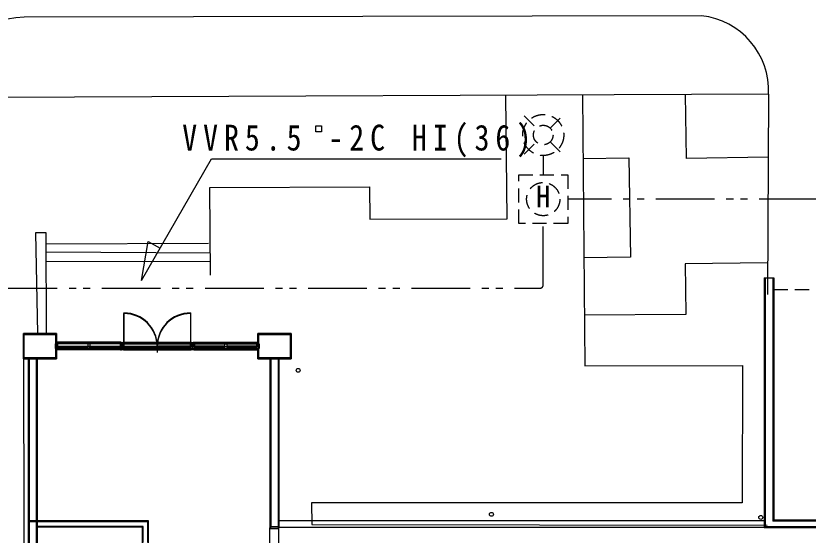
# Model space of a CAD drawing. Units: millimetres, scale not verified. Extents: x -1732052 to 83926, y -1225229 to 59935.
# Drawn here: x 14123 to 34392, y 20318 to 33602 of the extents above; entities that cross this region are included whole.
import ezdxf
from ezdxf.enums import TextEntityAlignment as Align

# ---------------------------------------------------------------- set-up
doc = ezdxf.new("R2010")
doc.units = ezdxf.units.MM
doc.header["$LTSCALE"] = 300
doc.linetypes.add('DASHED1', pattern=[1.8, 1.2, -0.6])
doc.linetypes.add('DOUBLE_CHAIN1', pattern=[8.8, 5, -1, 0.6, -0.6, 0.6, -1])
for name, color, linetype in [('0-0', 4, 'Continuous'), ('0-1_EL_HIKI', 2, 'Continuous'), ('0-2', 7, 'Continuous'), ('0-F', 7, 'Continuous')]:
    doc.layers.add(name, color=color, linetype=linetype)
doc.styles.add('ＭＳ ゴシック', font='')
doc.styles.get('ＭＳ ゴシック').set_extended_font_data('MS Gothic')

# ---------------------------------------------------------------- blocks, each defined once
blk = doc.blocks.new('BLOCK102')
at = {"layer": '0-0'}
for p, q in [((-69, 4027.4), (-69, 1421.1)), ((-69, 4027.4), (-69, 1421.1)), ((-54, 4027.4), (-54, 1432.4)), ((54, 4027.4), (54, 1432.4)), ((69, 4027.4), (69, 1421.1)), ((69, 4027.4), (69, 1421.1)), ((-69, 675.7), (-69, -2218.5)), ((-69, 675.7), (-69, -2218.5)), ((-54, 664.4), (-54, -2236.6)), ((54, 664.4), (54, -4027.6)), ((69, 675.7), (69, -4012.6)), ((69, 675.7), (69, -4012.6)), ((-54, -2308.6), (-54, -4027.6)), ((-69, -2327.7), (-69, -4012.6)), ((-69, -2327.7), (-69, -4012.6))]:
    blk.add_line(p, q, dxfattribs=at)
blk = doc.blocks.new('BLOCK149')
at = {"layer": '0-0'}
for p, q in [((-69, 692.9), (-69, 4031.9)), ((-69, 692.9), (-69, 4031.9)), ((-54, 677.9), (-54, 4031.9)), ((54, 677.9), (54, 4031.9)), ((69, 692.9), (69, 4031.9)), ((69, 692.9), (69, 4031.9)), ((-54, -2708.6), (-54, 257.9)), ((54, -1152.1), (54, 257.9)), ((-69, -2708.6), (-69, 242.9)), ((-69, -2708.6), (-69, 242.9)), ((69, -1140.1), (69, 242.9)), ((69, -1140.1), (69, 242.9)), ((54, -2232.1), (54, -1224.1)), ((69, -2220.1), (69, -1236.1)), ((69, -2220.1), (69, -1236.1)), ((54, -2708.6), (54, -2304.1)), ((69, -2717.6), (69, -2316.1)), ((69, -2717.6), (69, -2316.1)), ((-69, -4017.1), (-69, -3554.6)), ((-69, -4017.1), (-69, -3554.6)), ((-54, -4032.1), (-54, -3554.6)), ((54, -4032.1), (54, -3554.6)), ((69, -4017.1), (69, -3545.6)), ((69, -4017.1), (69, -3545.6))]:
    blk.add_line(p, q, dxfattribs=at)
blk = doc.blocks.new('BLOCK152')
at = {"layer": '0-0'}
for p, q in [((36, 1550.9), (36, 1868.9)), ((48, 1538.9), (48, 1880.9)), ((48, 1538.9), (48, 1880.9)), ((-48, 1538.9), (-48, 1784.9)), ((-48, 1538.9), (-48, 1784.9)), ((-36, 1550.9), (-36, 1796.9)), ((36, 890.9), (36, 998.9)), ((48, 878.9), (48, 1010.9)), ((48, 878.9), (48, 1010.9)), ((-48, 863.9), (-48, 914.9)), ((-48, 863.9), (-48, 914.9)), ((-36, 890.9), (-36, 926.9)), ((-48, 110.9), (-48, 125.9)), ((-48, 110.9), (-48, 125.9)), ((-48, -261.1), (-48, 14.9)), ((-48, -261.1), (-48, 14.9)), ((-36, -249.1), (-36, 26.9)), ((36, -249.1), (36, 98.9)), ((48, -261.1), (48, 110.9)), ((48, -261.1), (48, 110.9)), ((36, -946.3), (36, -801.1)), ((48, -961.3), (48, -789.1)), ((48, -961.3), (48, -789.1)), ((-48, -961.3), (-48, -885.1)), ((-48, -961.3), (-48, -885.1)), ((-36, -946.3), (-36, -873.1)), ((-48, -1881.1), (-48, -1843.3)), ((-48, -1881.1), (-48, -1843.3)), ((-36, -1881.1), (-36, -1858.3)), ((36, -1881.1), (36, -1858.3)), ((48, -1881.1), (48, -1843.3)), ((48, -1881.1), (48, -1843.3))]:
    blk.add_line(p, q, dxfattribs=at)
blk = doc.blocks.new('BLOCK154')
at = {"layer": '0-0'}
for p, q in [((922.5, 47.9), (-922.5, 47.9)), ((922.5, 47.9), (-922.5, 47.9)), ((910.5, 35.9), (-907.5, 35.9)), ((838.5, -36.1), (-799.5, -36.1)), ((826.5, -48.1), (-784.5, -48.1)), ((826.5, -48.1), (-784.5, -48.1))]:
    blk.add_line(p, q, dxfattribs=at)
blk = doc.blocks.new('BLOCK168')
at = {"layer": '0-0'}
for p, q in [((-651, 44.9), (-2847, 44.9)), ((-666, 59.9), (-2832, 59.9)), ((-666, 59.9), (-2832, 59.9)), ((-462.1, 44.9), (-561, 44.9)), ((-447.1, 59.9), (-546, 59.9)), ((-447.1, 59.9), (-546, 59.9)), ((2982, 59.9), (263.3, 59.9)), ((2982, 59.9), (263.3, 59.9)), ((2982, 44.9), (278.3, 44.9)), ((-423.7, -60.1), (-2982, -60.1)), ((-423.7, -60.1), (-2982, -60.1)), ((-651, -45.1), (-2967, -45.1)), ((-462.1, -45.1), (-651, -45.1)), ((2982, -60.1), (239.9, -60.1)), ((2982, -60.1), (239.9, -60.1)), ((2982, -45.1), (278.3, -45.1))]:
    blk.add_line(p, q, dxfattribs=at)
blk = doc.blocks.new('BLOCK172')
at = {"layer": '0-0'}
for p, q in [((-75, 1919.9), (-75, -1920.1)), ((-75, 1919.9), (-75, -1920.1)), ((-60, 1919.9), (-60, -1905.1)), ((60, 1919.9), (60, -1815.1)), ((75, 1919.9), (75, -1800.1)), ((75, 1919.9), (75, -1800.1))]:
    blk.add_line(p, q, dxfattribs=at)
blk = doc.blocks.new('BLOCK173')
at = {"layer": '0-0'}
for p, q in [((-255, -195.1), (-255, 194.9)), ((-255, 194.9), (255, 194.9)), ((-240, -180.1), (-240, 179.9)), ((-240, 179.9), (240, 179.9)), ((240, 179.9), (240, 50.9)), ((255, 194.9), (255, 62.9)), ((255, 62.9), (255, 194.9)), ((240, -36.1), (240, -180.1)), ((255, -57.1), (255, -195.1)), ((255, -195.1), (255, -57.1)), ((255, -195.1), (-255, -195.1)), ((-255, -195.1), (255, -195.1)), ((240, -180.1), (-240, -180.1))]:
    blk.add_line(p, q, dxfattribs=at)
blk.add_lwpolyline([(255, 194.9), (-255, 194.9), (-255, -195.1)], dxfattribs=at)
blk = doc.blocks.new('BLOCK174')
at = {"layer": '0-0'}
for p, q in [((-255, 194.9), (255, 194.9)), ((-255, 62.9), (-255, 194.9)), ((-255, 194.9), (-255, 62.9)), ((-240, 179.9), (240, 179.9)), ((-240, 50.9), (-240, 179.9)), ((-255, -195.1), (-255, -57.1)), ((-255, -57.1), (-255, -195.1)), ((-240, -180.1), (-240, -36.1))]:
    blk.add_line(p, q, dxfattribs=at)
for points in [[(255, 194.9), (255, -195.1), (-255, -195.1)], [(-255, -195.1), (255, -195.1), (255, 194.9), (-255, 194.9)], [(240, 179.9), (240, -180.1), (-240, -180.1)]]:
    blk.add_lwpolyline(points, dxfattribs=at)
blk = doc.blocks.new('BLOCK175')
at = {"layer": '0-0'}
for p, q in [((-547.1, -0.1), (-534, -0.1)), ((-547.1, -0.1), (-534, -0.1)), ((534, -0.1), (547.1, -0.1)), ((534, -0.1), (547.1, -0.1))]:
    blk.add_line(p, q, dxfattribs=at)
blk = doc.blocks.new('BLOCK176')
at = {"layer": '0-0'}
for p, q in [((-510, 302.9), (-510, -207.1)), ((-510, -216.1), (-510, 293.9)), ((-510, -216.1), (-510, 293.9)), ((510, 302.9), (510, -207.1)), ((510, 293.9), (510, -216.1)), ((510, 293.9), (510, -216.1)), ((0, -111.1), (0, -303.1)), ((-519, -156.1), (-538.1, -156.1)), ((-538.1, -156.1), (-534, -156.1)), ((-538.1, -171.1), (-510, -171.1)), ((-538.1, -171.1), (538.1, -171.1)), ((-519, -201.1), (-538.1, -201.1)), ((-538.1, -243.1), (-510, -243.1)), ((-538.1, -243.1), (538.1, -243.1)), ((-510, -156.1), (-534, -156.1)), ((-534, -156.1), (-534, -258.1)), ((-528, -144.1), (528, -144.1)), ((-528, -144.1), (-528, -156.1)), ((-525, -210.1), (-525, -216.1)), ((-525, -210.1), (-510, -210.1)), ((-522, -201.1), (-522, -210.1)), ((-519, -156.1), (519, -156.1)), ((-519, -156.1), (-519, -201.1)), ((-510, -156.1), (-510, -258.1)), ((-510, -171.1), (510, -171.1)), ((-510, -171.1), (-510, -243.1)), ((-510, -207.1), (0, -207.1)), ((-510, -210.1), (510, -210.1)), ((-510, -216.1), (510, -216.1)), ((510, -240.1), (-510, -240.1)), ((-510, -240.1), (-510, -246.1)), ((-510, -243.1), (510, -243.1)), ((-498, -240.1), (-60, -240.1)), ((-498, -240.1), (-498, -246.1)), ((0, -162.1), (0, -300.1)), ((0, -162.1), (0, -300.1)), ((510, -207.1), (0, -207.1)), ((498, -240.1), (498, -246.1)), ((510, -258.1), (510, -156.1)), ((534, -156.1), (510, -156.1)), ((510, -171.1), (538.1, -171.1)), ((510, -210.1), (510, -252.1)), ((510, -210.1), (525, -210.1)), ((510, -240.1), (510, -246.1)), ((519, -156.1), (519, -201.1)), ((519, -156.1), (538.1, -156.1)), ((519, -201.1), (538.1, -201.1)), ((522, -201.1), (522, -210.1)), ((525, -210.1), (525, -216.1)), ((528, -144.1), (528, -156.1)), ((534, -156.1), (534, -258.1)), ((534, -156.1), (538.1, -156.1)), ((-534, -264.1), (-534, -252.1)), ((-534, -252.1), (-519, -252.1)), ((-534, -258.1), (534, -258.1)), ((-534, -258.1), (-510, -258.1)), ((-519, -264.1), (-534, -264.1)), ((-525, -252.1), (-525, -246.1)), ((-525, -252.1), (-510, -252.1)), ((-519, -252.1), (-519, -264.1)), ((-519, -264.1), (519, -264.1)), ((-498, -246.1), (-510, -246.1)), ((498, -246.1), (510, -246.1)), ((510, -258.1), (534, -258.1)), ((519, -264.1), (519, -252.1)), ((519, -252.1), (534, -252.1)), ((534, -264.1), (519, -264.1)), ((534, -252.1), (534, -264.1))]:
    blk.add_line(p, q, dxfattribs=at)
for points in [[(-510, -210.1), (-510, -252.1), (510, -252.1)], [(510, -171.1), (510, -243.1), (538.1, -243.1)], [(510, -252.1), (525, -252.1), (525, -246.1)]]:
    blk.add_lwpolyline(points, dxfattribs=at)
for centre, start, end in [((-510, -207.1), 0, 90), ((-510, -216.1), 0, 90), ((-510, -216.1), 0, 90), ((510, -207.1), 90, 180), ((510, -216.1), 90, 180), ((510, -216.1), 90, 180)]:
    blk.add_arc(centre, 510, start, end, dxfattribs=at)
blk = doc.blocks.new('BLOCK177')
at = {"layer": '0-0'}
for p, q in [((-491.5, 47.9), (-510.6, 47.9)), ((-510.6, 47.9), (-506.5, 47.9)), ((-510.6, 32.9), (510.5, 32.9)), ((-491.5, 2.9), (-510.6, 2.9)), ((-506.5, 47.9), (-506.5, -54.1)), ((-500.5, 59.9), (495.5, 59.9)), ((-500.5, 59.9), (-500.5, 47.9)), ((-494.5, 2.9), (-494.5, -6.1)), ((-491.5, 47.9), (486.5, 47.9)), ((-491.5, 47.9), (-491.5, 2.9)), ((-482.5, 47.9), (-482.5, -54.1)), ((-482.5, 32.9), (-482.5, -39.1)), ((-19, 32.9), (-19, -39.1)), ((14, 32.9), (14, -39.1)), ((477.5, -54.1), (477.5, 47.9)), ((477.5, 32.9), (477.5, -39.1)), ((486.5, 47.9), (486.5, 2.9)), ((486.5, 47.9), (510.5, 47.9)), ((486.5, 2.9), (510.5, 2.9)), ((489.5, 2.9), (489.5, -6.1)), ((495.5, 59.9), (495.5, 47.9)), ((501.5, 47.9), (501.5, -54.1)), ((501.5, 47.9), (510.5, 47.9)), ((510.5, 32.9), (510.5, -39.1)), ((-510.6, -39.1), (510.5, -39.1)), ((-506.5, -48.1), (-491.5, -48.1)), ((-506.5, -60.1), (-506.5, -48.1)), ((-506.5, -54.1), (501.5, -54.1)), ((-491.5, -60.1), (-506.5, -60.1)), ((-497.5, -6.1), (-482.5, -6.1)), ((-497.5, -6.1), (-497.5, -12.1)), ((-497.5, -48.1), (-497.5, -42.1)), ((-497.5, -48.1), (-482.5, -48.1)), ((-491.5, -48.1), (-491.5, -60.1)), ((-491.5, -60.1), (486.5, -60.1)), ((-19, -3.1), (-482.5, -3.1)), ((-482.5, -6.1), (477.5, -6.1)), ((-482.5, -6.1), (-482.5, -48.1)), ((-470.5, -13.6), (-482.5, -13.6)), ((-19, -27.1), (-482.5, -27.1)), ((-19, -27.1), (-482.5, -27.1)), ((-482.5, -28.6), (-470.5, -28.6)), ((-482.5, -48.1), (477.5, -48.1)), ((-470.5, -28.6), (-470.5, -13.6)), ((-470.5, -21.1), (-31, -21.1)), ((-31, -28.6), (-31, -13.6)), ((-31, -13.6), (-19, -13.6)), ((-19, -28.6), (-31, -28.6)), ((-19, -48.1), (-19, -6.1)), ((-19, -6.1), (14, -6.1)), ((-19, -48.1), (-19, -6.1)), ((-19, -6.1), (14, -6.1)), ((14, -48.1), (-19, -48.1)), ((14, -48.1), (-19, -48.1)), ((477.5, -3.1), (14, -3.1)), ((14, -6.1), (14, -48.1)), ((14, -6.1), (14, -48.1)), ((26, -13.6), (14, -13.6)), ((477.5, -27.1), (14, -27.1)), ((477.5, -27.1), (14, -27.1)), ((14, -28.6), (26, -28.6)), ((26, -28.6), (26, -13.6)), ((26, -21.1), (465.5, -21.1)), ((465.5, -28.6), (465.5, -13.6)), ((465.5, -13.6), (477.5, -13.6)), ((477.5, -28.6), (465.5, -28.6)), ((477.5, -6.1), (492.5, -6.1)), ((477.5, -6.1), (477.5, -48.1)), ((477.5, -48.1), (492.5, -48.1)), ((486.5, -60.1), (486.5, -48.1)), ((486.5, -48.1), (501.5, -48.1)), ((492.5, -6.1), (492.5, -12.1)), ((492.5, -48.1), (492.5, -42.1))]:
    blk.add_line(p, q, dxfattribs=at)
for points in [[(501.5, 47.9), (477.5, 47.9), (-482.5, 47.9), (-506.5, 47.9)], [(-506.5, -54.1), (-482.5, -54.1), (477.5, -54.1), (501.5, -54.1)], [(501.5, -48.1), (501.5, -60.1), (486.5, -60.1)]]:
    blk.add_lwpolyline(points, dxfattribs=at)
blk = doc.blocks.new('BLOCK178')
at = {"layer": '0-0'}
for p, q in [((-486.5, 47.9), (-510.5, 47.9)), ((-501.5, 47.9), (-510.5, 47.9)), ((510.6, 32.9), (-510.5, 32.9)), ((-510.5, 32.9), (-510.5, -39.1)), ((-486.5, 2.9), (-510.5, 2.9)), ((-501.5, 47.9), (-501.5, -54.1)), ((500.5, 59.9), (-495.5, 59.9)), ((-495.5, 59.9), (-495.5, 47.9)), ((-489.5, 2.9), (-489.5, -6.1)), ((491.5, 47.9), (-486.5, 47.9)), ((-486.5, 47.9), (-486.5, 2.9)), ((-477.5, -54.1), (-477.5, 47.9)), ((-477.5, 32.9), (-477.5, -39.1)), ((-14, 32.9), (-14, -39.1)), ((19, 32.9), (19, -39.1)), ((482.5, 47.9), (482.5, -54.1)), ((482.5, 32.9), (482.5, -39.1)), ((491.5, 47.9), (491.5, 2.9)), ((491.5, 47.9), (510.6, 47.9)), ((491.5, 2.9), (510.6, 2.9)), ((494.5, 2.9), (494.5, -6.1)), ((500.5, 59.9), (500.5, 47.9)), ((506.5, 47.9), (506.5, -54.1)), ((510.6, 47.9), (506.5, 47.9)), ((510.6, -39.1), (-510.5, -39.1)), ((-486.5, -48.1), (-501.5, -48.1)), ((506.5, -54.1), (-501.5, -54.1)), ((-477.5, -6.1), (-492.5, -6.1)), ((-492.5, -6.1), (-492.5, -12.1)), ((-492.5, -48.1), (-492.5, -42.1)), ((-477.5, -48.1), (-492.5, -48.1)), ((-486.5, -60.1), (-486.5, -48.1)), ((491.5, -60.1), (-486.5, -60.1)), ((-477.5, -3.1), (-14, -3.1)), ((482.5, -6.1), (-477.5, -6.1)), ((-477.5, -6.1), (-477.5, -48.1)), ((-465.5, -13.6), (-477.5, -13.6)), ((-477.5, -27.1), (-14, -27.1)), ((-477.5, -27.1), (-14, -27.1)), ((-477.5, -28.6), (-465.5, -28.6)), ((482.5, -48.1), (-477.5, -48.1)), ((-465.5, -28.6), (-465.5, -13.6)), ((-26, -21.1), (-465.5, -21.1)), ((-26, -28.6), (-26, -13.6)), ((-26, -13.6), (-14, -13.6)), ((-14, -28.6), (-26, -28.6)), ((-14, -6.1), (-14, -48.1)), ((19, -6.1), (-14, -6.1)), ((-14, -6.1), (-14, -48.1)), ((19, -6.1), (-14, -6.1)), ((-14, -48.1), (19, -48.1)), ((-14, -48.1), (19, -48.1)), ((19, -3.1), (482.5, -3.1)), ((19, -48.1), (19, -6.1)), ((19, -48.1), (19, -6.1)), ((31, -13.6), (19, -13.6)), ((19, -27.1), (482.5, -27.1)), ((19, -27.1), (482.5, -27.1)), ((19, -28.6), (31, -28.6)), ((31, -28.6), (31, -13.6)), ((470.5, -21.1), (31, -21.1)), ((470.5, -28.6), (470.5, -13.6)), ((470.5, -13.6), (482.5, -13.6)), ((482.5, -28.6), (470.5, -28.6)), ((482.5, -6.1), (482.5, -48.1)), ((497.5, -6.1), (482.5, -6.1)), ((497.5, -48.1), (482.5, -48.1)), ((506.5, -48.1), (491.5, -48.1)), ((491.5, -48.1), (491.5, -60.1)), ((491.5, -60.1), (506.5, -60.1)), ((497.5, -6.1), (497.5, -12.1)), ((497.5, -48.1), (497.5, -42.1)), ((506.5, -60.1), (506.5, -48.1))]:
    blk.add_line(p, q, dxfattribs=at)
for points in [[(-501.5, 47.9), (-477.5, 47.9), (482.5, 47.9), (506.5, 47.9)], [(-501.5, -48.1), (-501.5, -60.1), (-486.5, -60.1)], [(506.5, -54.1), (482.5, -54.1), (-477.5, -54.1), (-501.5, -54.1)]]:
    blk.add_lwpolyline(points, dxfattribs=at)
blk = doc.blocks.new('BLOCK179')
at = {"layer": '0-0'}
for p, q in [((-69, -372.8), (-69, 372.6)), ((-69, 359.9), (-69, 372.6)), ((54, 383.9), (54, 359.9)), ((69, 372.6), (56.3, 359.9)), ((69, -372.8), (69, 372.6)), ((69, 359.9), (69, 372.6)), ((-69, 359.9), (69, 359.9)), ((69, -360.1), (-69, -360.1)), ((-69, -360.1), (-69, -372.8)), ((54, -384.1), (54, -360.1)), ((69, -372.8), (56.3, -360.1)), ((69, -360.1), (69, -372.8))]:
    blk.add_line(p, q, dxfattribs=at)
at = {"layer": '0-0', "linetype": 'DASHED1'}
for p, q in [((54, 383.9), (-54, 383.9)), ((54, -384.1), (-54, -384.1))]:
    blk.add_line(p, q, dxfattribs=at)
at = {"layer": '0-0'}
for points in [[(56.3, 359.9), (-56.2, 359.9), (-69, 372.6)], [(54, 359.9), (-54, 359.9), (-54, 383.9)], [(56.3, -360.1), (-56.2, -360.1), (-69, -372.8)], [(54, -360.1), (-54, -360.1), (-54, -384.1)]]:
    blk.add_lwpolyline(points, dxfattribs=at)

msp = doc.modelspace()

# ---------------------------------------------------------------- linework, layer by layer
at = {"layer": '0-0'}
for p, q in [((31661.2, 33602.3), (14337.5, 33568.4)), ((33375.8, 31597.5), (12310.6, 31503.6)), ((33375.8, 31597.5), (33352.5, 26477.6)), ((14909.3, 25474.1), (14898, 28051.8)), ((14899.2, 27767), (19048.9, 27789.7)), ((14900.1, 27562.5), (19100.5, 27542.1)), ((14901.2, 27313.9), (19102.6, 27323)), ((33264.5, 26902.7), (33514.5, 26902.7)), ((14314.5, 25477.7), (14347.1, 7408.6)), ((33264.5, 20682.7), (20854.5, 20682.7)), ((20854.5, 20522.7), (33264.5, 20522.7))]:
    msp.add_line(p, q, dxfattribs=at)
at = {"layer": '0-0', "linetype": 'DASHED1'}
msp.add_line((33514.5, 26602.7), (37124.5, 26602.7), dxfattribs=at)
at = {"layer": '0-0'}
for points in [[(19105.9, 26972.2), (19084.6, 29207.8), (23169, 29229.6), (23182.3, 28396.8), (26689.5, 28409.3), (26653.6, 31567.5)], [(28621.9, 31576.3), (28675.4, 24648.8), (32708.8, 24655.1), (32706.7, 21147.6), (21687.5, 21146), (21696.5, 20590.8), (33344.1, 20573)], [(33368.5, 29983.7), (31279.2, 29951.7), (31252.3, 31588.1)], [(28634.4, 29953.1), (29802.9, 29971.8), (29843.7, 27429.6), (28654, 27410.7)], [(14898, 28051.8), (14623.9, 28054.7), (14680.4, 25475.5)], [(33356.2, 27281.2), (31242, 27262.1), (31262.9, 25961.7), (28665.3, 25949.2)]]:
    msp.add_lwpolyline(points, dxfattribs=at)
for centre in [(21345.5, 24534.7), (26289.5, 20849.5), (33179.8, 20771.3)]:
    msp.add_circle(centre, 50, dxfattribs=at)
for centre, radius, start, end in [((14389.9, 31291.7), 2277.2, 91.31901, 175.12086), ((31460.9, 31695.3), 1917.4, 357.07684, 84.00376)]:
    msp.add_arc(centre, radius, start, end, dxfattribs=at)
at = {"layer": '0-1_EL_HIKI', "linetype": 'DASHED1'}
for p, q in [((27127.1, 31041.5), (27438.1, 30730.6)), ((27791.6, 30730.6), (28102.6, 31041.5)), ((27127.1, 30066), (27438.1, 30377)), ((27791.6, 30377), (28102.6, 30066))]:
    msp.add_line(p, q, dxfattribs=at)
at = {"layer": '0-1_EL_HIKI'}
msp.add_line((27614.8, 30028.8), (27614.8, 29539.2), dxfattribs=at)
at = {"layer": '0-1_EL_HIKI', "linetype": 'DOUBLE_CHAIN1'}
for p, q in [((53118.8, 28914.2), (28239.8, 28914.2)), ((27614.8, 26717.1), (27614.8, 28289.2)), ((13683.2, 26637.1), (27534.8, 26637.1))]:
    msp.add_line(p, q, dxfattribs=at)
at = {"layer": '0-1_EL_HIKI', "linetype": 'DASHED1'}
msp.add_lwpolyline([(26989.8, 29539.2), (28239.8, 29539.2), (28239.8, 28289.2), (26989.8, 28289.2)], close=True, dxfattribs=at)
for centre, radius in [((27614.8, 30553.8), 525), ((27614.8, 30553.8), 250), ((27614.8, 28914.2), 425)]:
    msp.add_circle(centre, radius, dxfattribs=at)
at = {"layer": '0-1_EL_HIKI', "linetype": 'DOUBLE_CHAIN1'}
msp.add_arc((27534.8, 26717.1), 80, 270, 0, dxfattribs=at)
at = {"layer": '0-2'}
msp.add_line((17334.1, 26833.4), (19131.7, 29946.9), dxfattribs=at)
msp.add_lwpolyline([(17334.1, 26833.4), (17510.3, 27832.2), (17810.7, 27658.8)], dxfattribs=at)
at = {"layer": '0-F'}
msp.add_line((19131.7, 29946.9), (26534.7, 29946.9), dxfattribs=at)
msp.add_lwpolyline([(21793.7, 30787.6), (21943.7, 30787.6), (21943.7, 30637.6), (21793.7, 30637.6)], close=True, dxfattribs=at)

# ---------------------------------------------------------------- block references
at = {"layer": '0-0', "xscale": 1.666667, "yscale": 1.666667}
for name, p in [('BLOCK172', (33389.5, 23702.8)), ('BLOCK176', (17739.5, 25497.8)), ('BLOCK173', (14739.5, 25152.8)), ('BLOCK174', (20739.5, 25152.8)), ('BLOCK178', (15983.5, 25157.8)), ('BLOCK177', (19495.5, 25157.8)), ('BLOCK175', (17739.5, 25067.8)), ('BLOCK149', (14559.5, 18132.8)), ('BLOCK102', (20739.5, 18140.3)), ('BLOCK154', (15982, 20602.8)), ('BLOCK152', (17439.5, 17547.8)), ('BLOCK168', (38234.5, 20602.8)), ('BLOCK179', (20739.5, 19887.8))]:
    msp.add_blockref(name, p, dxfattribs=at)

# ---------------------------------------------------------------- texts
at = {"layer": '0-1_EL_HIKI', "color": 7, "style": 'ＭＳ ゴシック'}
msp.add_text('H', height=549.9, dxfattribs=at).set_placement((27427.3, 28539.2), align=Align.BOTTOM_LEFT)
at = {"layer": '0-F', "insert": (18379.3, 29981.6), "char_height": 659.8, "attachment_point": 7, "style": 'ＭＳ ゴシック'}
msp.add_mtext('\\T1.4;\\W0.85;VVR5.5\\~-2C\\~HI(36)', dxfattribs=at)

doc.saveas('drawing.dxf')
